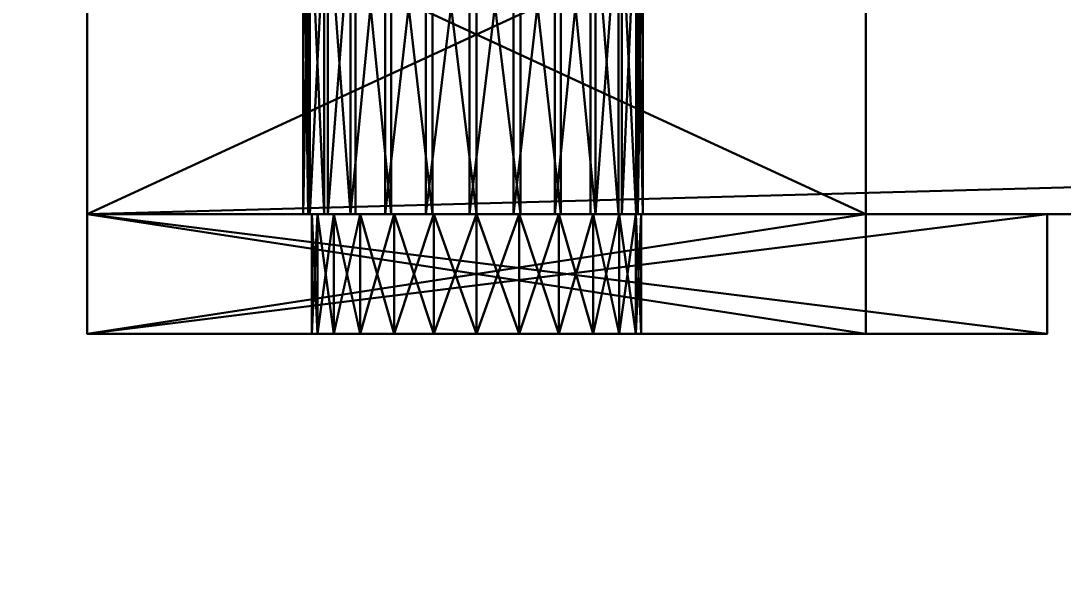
# Model space of a CAD drawing. Extents: x 0 to 301, y -46 to 159.
# Drawn here: x -0.277 to 4.073, y 80.773 to 83.056 of the extents above; entities that cross this region are included whole.
import ezdxf

# ---------------------------------------------------------------- set-up
doc = ezdxf.new("R2010")
doc.units = 0
doc.header["$MEASUREMENT"] = 0
doc.layers.get('0').update_dxf_attribs({"color": 13, "linetype": 'CONTINUOUS'})
doc.layers.get('DEFPOINTS').update_dxf_attribs({"linetype": 'CONTINUOUS'})
doc.layers.add('SCAFFOLDING', color=36, linetype='CONTINUOUS')
doc.styles.add('TAHOMA', font='Tahoma.ttf')
doc.dimstyles.new('DIMSTYLE1', dxfattribs={"dimtxt": 16.834525, "dimasz": 0.5, "dimexe": 0.5, "dimexo": 0.5, "dimgap": 0.1, "dimtad": 0, "dimtih": 1, "dimtoh": 1, "dimdec": 4, "dimzin": 0, "dimtxsty": 'TAHOMA', "dimblk": 'ARCHTICK', "dimcen": 0.09, "dimazin": 3, "dimtfac": 1, "dimtdec": 4, "dimtofl": 0, "dimtmove": 0, "dimatfit": 3, "dimtolj": 1, "dimtzin": 0})

# ---------------------------------------------------------------- blocks, each defined once
blk = doc.blocks.new('7__7__LUMBER')
at = {"layer": 'SCAFFOLDING', "color": 0}
for p, q in [((87.75, 0, 4.25), (87.75, 1.5, 4.25)), ((87.75, 0, 3.5), (87.75, 1.5, 3.5)), ((87.75, 0, 4.25), (87.75, 1.5, 4.25)), ((87.75, 0, 3.5), (87.75, 1.5, 3.5)), ((88.6812, 0, 5.8393), (88.6812, 1.5, 5.8393)), ((88.6812, 0, 5.8393), (88.6812, 1.5, 5.8393)), ((88.7015, 0, 6.0232), (88.7015, 1.5, 6.0232)), ((88.7015, 0, 6.0232), (88.7015, 1.5, 6.0232)), ((88.7091, 0, 5.6564), (88.7091, 1.5, 5.6564)), ((88.7091, 0, 5.6564), (88.7091, 1.5, 5.6564)), ((88.7687, 0, 6.1955), (88.7687, 1.5, 6.1955)), ((88.7687, 0, 6.1955), (88.7687, 1.5, 6.1955)), ((88.7834, 0, 5.487), (88.7834, 1.5, 5.487)), ((88.7834, 0, 5.487), (88.7834, 1.5, 5.487)), ((88.8783, 0, 6.3446), (88.8783, 1.5, 6.3446)), ((88.8783, 0, 6.3446), (88.8783, 1.5, 6.3446)), ((88.8991, 0, 5.3426), (88.8991, 1.5, 5.3426)), ((88.8991, 0, 5.3426), (88.8991, 1.5, 5.3426)), ((89.0227, 0, 6.4602), (89.0227, 1.5, 6.4602)), ((89.0227, 0, 6.4602), (89.0227, 1.5, 6.4602)), ((89.0481, 0, 5.233), (89.0481, 1.5, 5.233)), ((89.0481, 0, 5.233), (89.0481, 1.5, 5.233)), ((89.1921, 0, 6.5346), (89.1921, 1.5, 6.5346)), ((89.1921, 0, 6.5346), (89.1921, 1.5, 6.5346)), ((89.2205, 0, 5.1658), (89.2205, 1.5, 5.1658)), ((89.2205, 0, 5.1658), (89.2205, 1.5, 5.1658)), ((89.375, 0, 6.5625), (89.375, 1.5, 6.5625)), ((89.375, 0, 6.5625), (89.375, 1.5, 6.5625)), ((89.4044, 0, 5.1454), (89.4044, 1.5, 5.1454)), ((89.4044, 0, 5.1454), (89.4044, 1.5, 5.1454)), ((89.5589, 0, 6.5422), (89.5589, 1.5, 6.5422)), ((89.5589, 0, 6.5422), (89.5589, 1.5, 6.5422)), ((89.5873, 0, 5.1734), (89.5873, 1.5, 5.1734)), ((89.5873, 0, 5.1734), (89.5873, 1.5, 5.1734)), ((89.7312, 0, 6.4749), (89.7312, 1.5, 6.4749)), ((89.7312, 0, 6.4749), (89.7312, 1.5, 6.4749)), ((89.7567, 0, 5.2477), (89.7567, 1.5, 5.2477)), ((89.7567, 0, 5.2477), (89.7567, 1.5, 5.2477)), ((89.8803, 0, 6.3654), (89.8803, 1.5, 6.3654)), ((89.8803, 0, 6.3654), (89.8803, 1.5, 6.3654)), ((89.9011, 0, 5.3633), (89.9011, 1.5, 5.3633)), ((89.9011, 0, 5.3633), (89.9011, 1.5, 5.3633)), ((89.996, 0, 6.221), (89.996, 1.5, 6.221)), ((89.996, 0, 6.221), (89.996, 1.5, 6.221)), ((90.0106, 0, 5.5124), (90.0106, 1.5, 5.5124)), ((90.0106, 0, 5.5124), (90.0106, 1.5, 5.5124)), ((90.0703, 0, 6.0515), (90.0703, 1.5, 6.0515)), ((90.0703, 0, 6.0515), (90.0703, 1.5, 6.0515)), ((90.0779, 0, 5.6848), (90.0779, 1.5, 5.6848)), ((90.0779, 0, 5.6848), (90.0779, 1.5, 5.6848)), ((90.0982, 0, 5.8687), (90.0982, 1.5, 5.8687)), ((90.0982, 0, 5.8687), (90.0982, 1.5, 5.8687)), ((91, 1.5, 7.5), (91, 0, 7.5)), ((91, 0, 3.5), (91, 1.5, 3.5)), ((91, 1.5), (91, 0)), ((91, 1.5), (91, 0)), ((91, 0, 4.25), (91, 1.5, 4.25)), ((91, 0, 3.5), (91, 1.5, 3.5)), ((91, 0, 4.25), (91, 1.5, 4.25)), ((91, 1.5, 7.5), (91, 0, 7.5)), ((91, 0, 7.5), (36, 0, 7.5)), ((91, 0), (36, 0)), ((91, 0, 7.5), (36, 0, 7.5)), ((91, 0), (36, 0)), ((87.75, 0, 4.25), (91, 0, 4.25)), ((87.75, 0, 3.5), (87.75, 0, 4.25)), ((91, 0, 3.5), (87.75, 0, 3.5)), ((91, 0, 3.5), (87.75, 0, 3.5)), ((87.75, 0, 3.5), (87.75, 0, 4.25)), ((87.75, 0, 4.25), (91, 0, 4.25)), ((91, 0), (91, 0, 3.5)), ((91, 0, 4.25), (91, 0, 7.5)), ((91, 0), (91, 0, 3.5)), ((91, 0, 4.25), (91, 0, 7.5))]:
    blk.add_line(p, q, dxfattribs=at)
at = {"layer": 'SCAFFOLDING', "color": 0, "extrusion": (0, -1, 0)}
blk.add_circle((89.3897, 5.854), 0.7087, dxfattribs=at)
blk.add_circle((89.3897, 5.854), 0.7087, dxfattribs=at)
blk.add_circle((89.3897, 5.854), 0.7087, dxfattribs=at)
blk.add_circle((89.3897, 5.854), 0.7087, dxfattribs=at)
blk.add_circle((89.3897, 5.854), 0.7087, dxfattribs=at)
blk.add_circle((89.3897, 5.854), 0.7087, dxfattribs=at)
blk.add_circle((89.3897, 5.854), 0.7087, dxfattribs=at)
blk.add_circle((89.3897, 5.854), 0.7087, dxfattribs=at)
blk.add_circle((89.3897, 5.854), 0.7087, dxfattribs=at)
blk.add_circle((89.3897, 5.854), 0.7087, dxfattribs=at)
blk.add_circle((89.3897, 5.854), 0.7087, dxfattribs=at)
blk.add_circle((89.3897, 5.854), 0.7087, dxfattribs=at)
blk.add_circle((89.3897, 5.854), 0.7087, dxfattribs=at)
blk.add_circle((89.3897, 5.854), 0.7087, dxfattribs=at)
blk.add_circle((89.3897, 5.854), 0.7087, dxfattribs=at)
blk.add_circle((89.3897, 5.854), 0.7087, dxfattribs=at)
blk.add_circle((89.3897, 5.854), 0.7087, dxfattribs=at)
blk.add_circle((89.3897, 5.854), 0.7087, dxfattribs=at)
blk.add_circle((89.3897, 5.854), 0.7087, dxfattribs=at)
blk.add_circle((89.3897, 5.854), 0.7087, dxfattribs=at)
blk.add_circle((89.3897, 5.854), 0.7087, dxfattribs=at)
blk.add_circle((89.3897, 5.854), 0.7087, dxfattribs=at)
blk.add_circle((89.3897, 5.854), 0.7087, dxfattribs=at)
blk.add_circle((89.3897, 5.854), 0.7087, dxfattribs=at)
blk.add_circle((89.3897, 5.854), 0.7087, dxfattribs=at)
at = {"layer": 'SCAFFOLDING', "color": 0}
mesh = blk.add_polyface(dxfattribs=at)
corners = [(91, 0, 7.5), (36, 1.5, 7.5), (36, 0, 7.5), (91, 1.5, 7.5)]
mesh.append_faces([[corners[k] for k in face] for face in [(0, 1, 2), (1, 0, 3)]], dxfattribs={"vtx0": -1, "color": 0})
mesh = blk.add_polyface(dxfattribs=at)
corners = [(91, 1.5), (36, 0), (36, 1.5), (91, 0)]
mesh.append_faces([[corners[k] for k in face] for face in [(0, 1, 2), (1, 0, 3)]], dxfattribs={"vtx0": -1, "color": 0})
mesh = blk.add_polyface(dxfattribs=at)
corners = [(91, 1.5, 4.25), (87.75, 0, 4.25), (87.75, 1.5, 4.25), (91, 0, 4.25)]
mesh.append_faces([[corners[k] for k in face] for face in [(0, 1, 2), (1, 0, 3)]], dxfattribs={"vtx0": -1, "color": 0})
mesh = blk.add_polyface(dxfattribs=at)
corners = [(87.75, 1.5, 3.5), (87.75, 0, 4.25), (87.75, 0, 3.5), (87.75, 1.5, 4.25)]
mesh.append_faces([[corners[k] for k in face] for face in [(0, 1, 2), (1, 0, 3)]], dxfattribs={"vtx0": -1, "color": 0})
mesh = blk.add_polyface(dxfattribs=at)
corners = [(91, 0, 3.5), (87.75, 1.5, 3.5), (87.75, 0, 3.5), (91, 1.5, 3.5)]
mesh.append_faces([[corners[k] for k in face] for face in [(0, 1, 2), (1, 0, 3)]], dxfattribs={"vtx0": -1, "color": 0})
mesh = blk.add_polyface(dxfattribs=at)
corners = [(88.7091, 1.5, 5.6564), (88.6812, 0, 5.8393), (88.7091, 0, 5.6564), (88.6812, 1.5, 5.8393)]
mesh.append_faces([[corners[k] for k in face] for face in [(0, 1, 2), (1, 0, 3)]], dxfattribs={"vtx0": -1, "color": 0})
mesh = blk.add_polyface(dxfattribs=at)
corners = [(88.6812, 1.5, 5.8393), (88.7015, 0, 6.0232), (88.6812, 0, 5.8393), (88.7015, 1.5, 6.0232)]
mesh.append_faces([[corners[k] for k in face] for face in [(0, 1, 2), (1, 0, 3)]], dxfattribs={"vtx0": -1, "color": 0})
mesh = blk.add_polyface(dxfattribs=at)
corners = [(88.7015, 1.5, 6.0232), (88.7687, 0, 6.1955), (88.7015, 0, 6.0232), (88.7687, 1.5, 6.1955)]
mesh.append_faces([[corners[k] for k in face] for face in [(0, 1, 2), (1, 0, 3)]], dxfattribs={"vtx0": -1, "color": 0})
mesh = blk.add_polyface(dxfattribs=at)
corners = [(88.7834, 1.5, 5.487), (88.7091, 0, 5.6564), (88.7834, 0, 5.487), (88.7091, 1.5, 5.6564)]
mesh.append_faces([[corners[k] for k in face] for face in [(0, 1, 2), (1, 0, 3)]], dxfattribs={"vtx0": -1, "color": 0})
mesh = blk.add_polyface(dxfattribs=at)
corners = [(88.7687, 1.5, 6.1955), (88.8783, 0, 6.3446), (88.7687, 0, 6.1955), (88.8783, 1.5, 6.3446)]
mesh.append_faces([[corners[k] for k in face] for face in [(0, 1, 2), (1, 0, 3)]], dxfattribs={"vtx0": -1, "color": 0})
mesh = blk.add_polyface(dxfattribs=at)
corners = [(88.8991, 1.5, 5.3426), (88.7834, 0, 5.487), (88.8991, 0, 5.3426), (88.7834, 1.5, 5.487)]
mesh.append_faces([[corners[k] for k in face] for face in [(0, 1, 2), (1, 0, 3)]], dxfattribs={"vtx0": -1, "color": 0})
mesh = blk.add_polyface(dxfattribs=at)
corners = [(89.0227, 1.5, 6.4602), (88.8783, 0, 6.3446), (88.8783, 1.5, 6.3446), (89.0227, 0, 6.4602)]
mesh.append_faces([[corners[k] for k in face] for face in [(0, 1, 2), (1, 0, 3)]], dxfattribs={"vtx0": -1, "color": 0})
mesh = blk.add_polyface(dxfattribs=at)
corners = [(89.0481, 0, 5.233), (88.8991, 1.5, 5.3426), (88.8991, 0, 5.3426), (89.0481, 1.5, 5.233)]
mesh.append_faces([[corners[k] for k in face] for face in [(0, 1, 2), (1, 0, 3)]], dxfattribs={"vtx0": -1, "color": 0})
mesh = blk.add_polyface(dxfattribs=at)
corners = [(89.1921, 1.5, 6.5346), (89.0227, 0, 6.4602), (89.0227, 1.5, 6.4602), (89.1921, 0, 6.5346)]
mesh.append_faces([[corners[k] for k in face] for face in [(0, 1, 2), (1, 0, 3)]], dxfattribs={"vtx0": -1, "color": 0})
mesh = blk.add_polyface(dxfattribs=at)
corners = [(89.2205, 0, 5.1658), (89.0481, 1.5, 5.233), (89.0481, 0, 5.233), (89.2205, 1.5, 5.1658)]
mesh.append_faces([[corners[k] for k in face] for face in [(0, 1, 2), (1, 0, 3)]], dxfattribs={"vtx0": -1, "color": 0})
mesh = blk.add_polyface(dxfattribs=at)
corners = [(89.375, 1.5, 6.5625), (89.1921, 0, 6.5346), (89.1921, 1.5, 6.5346), (89.375, 0, 6.5625)]
mesh.append_faces([[corners[k] for k in face] for face in [(0, 1, 2), (1, 0, 3)]], dxfattribs={"vtx0": -1, "color": 0})
mesh = blk.add_polyface(dxfattribs=at)
corners = [(89.4044, 0, 5.1454), (89.2205, 1.5, 5.1658), (89.2205, 0, 5.1658), (89.4044, 1.5, 5.1454)]
mesh.append_faces([[corners[k] for k in face] for face in [(0, 1, 2), (1, 0, 3)]], dxfattribs={"vtx0": -1, "color": 0})
mesh = blk.add_polyface(dxfattribs=at)
corners = [(89.5589, 1.5, 6.5422), (89.375, 0, 6.5625), (89.375, 1.5, 6.5625), (89.5589, 0, 6.5422)]
mesh.append_faces([[corners[k] for k in face] for face in [(0, 1, 2), (1, 0, 3)]], dxfattribs={"vtx0": -1, "color": 0})
mesh = blk.add_polyface(dxfattribs=at)
corners = [(89.5873, 0, 5.1734), (89.4044, 1.5, 5.1454), (89.4044, 0, 5.1454), (89.5873, 1.5, 5.1734)]
mesh.append_faces([[corners[k] for k in face] for face in [(0, 1, 2), (1, 0, 3)]], dxfattribs={"vtx0": -1, "color": 0})
mesh = blk.add_polyface(dxfattribs=at)
corners = [(89.7312, 1.5, 6.4749), (89.5589, 0, 6.5422), (89.5589, 1.5, 6.5422), (89.7312, 0, 6.4749)]
mesh.append_faces([[corners[k] for k in face] for face in [(0, 1, 2), (1, 0, 3)]], dxfattribs={"vtx0": -1, "color": 0})
mesh = blk.add_polyface(dxfattribs=at)
corners = [(89.7567, 0, 5.2477), (89.5873, 1.5, 5.1734), (89.5873, 0, 5.1734), (89.7567, 1.5, 5.2477)]
mesh.append_faces([[corners[k] for k in face] for face in [(0, 1, 2), (1, 0, 3)]], dxfattribs={"vtx0": -1, "color": 0})
mesh = blk.add_polyface(dxfattribs=at)
corners = [(89.8803, 1.5, 6.3654), (89.7312, 0, 6.4749), (89.7312, 1.5, 6.4749), (89.8803, 0, 6.3654)]
mesh.append_faces([[corners[k] for k in face] for face in [(0, 1, 2), (1, 0, 3)]], dxfattribs={"vtx0": -1, "color": 0})
mesh = blk.add_polyface(dxfattribs=at)
corners = [(89.9011, 0, 5.3633), (89.7567, 1.5, 5.2477), (89.7567, 0, 5.2477), (89.9011, 1.5, 5.3633)]
mesh.append_faces([[corners[k] for k in face] for face in [(0, 1, 2), (1, 0, 3)]], dxfattribs={"vtx0": -1, "color": 0})
mesh = blk.add_polyface(dxfattribs=at)
corners = [(89.8803, 1.5, 6.3654), (89.996, 0, 6.221), (89.8803, 0, 6.3654), (89.996, 1.5, 6.221)]
mesh.append_faces([[corners[k] for k in face] for face in [(0, 1, 2), (1, 0, 3)]], dxfattribs={"vtx0": -1, "color": 0})
mesh = blk.add_polyface(dxfattribs=at)
corners = [(90.0106, 1.5, 5.5124), (89.9011, 0, 5.3633), (90.0106, 0, 5.5124), (89.9011, 1.5, 5.3633)]
mesh.append_faces([[corners[k] for k in face] for face in [(0, 1, 2), (1, 0, 3)]], dxfattribs={"vtx0": -1, "color": 0})
mesh = blk.add_polyface(dxfattribs=at)
corners = [(89.996, 1.5, 6.221), (90.0703, 0, 6.0515), (89.996, 0, 6.221), (90.0703, 1.5, 6.0515)]
mesh.append_faces([[corners[k] for k in face] for face in [(0, 1, 2), (1, 0, 3)]], dxfattribs={"vtx0": -1, "color": 0})
mesh = blk.add_polyface(dxfattribs=at)
corners = [(90.0779, 1.5, 5.6848), (90.0106, 0, 5.5124), (90.0779, 0, 5.6848), (90.0106, 1.5, 5.5124)]
mesh.append_faces([[corners[k] for k in face] for face in [(0, 1, 2), (1, 0, 3)]], dxfattribs={"vtx0": -1, "color": 0})
mesh = blk.add_polyface(dxfattribs=at)
corners = [(90.0703, 1.5, 6.0515), (90.0982, 0, 5.8687), (90.0703, 0, 6.0515), (90.0982, 1.5, 5.8687)]
mesh.append_faces([[corners[k] for k in face] for face in [(0, 1, 2), (1, 0, 3)]], dxfattribs={"vtx0": -1, "color": 0})
mesh = blk.add_polyface(dxfattribs=at)
corners = [(90.0982, 1.5, 5.8687), (90.0779, 0, 5.6848), (90.0982, 0, 5.8687), (90.0779, 1.5, 5.6848)]
mesh.append_faces([[corners[k] for k in face] for face in [(0, 1, 2), (1, 0, 3)]], dxfattribs={"vtx0": -1, "color": 0})
mesh = blk.add_polyface(dxfattribs=at)
corners = [(91, 1.5), (91, 0, 3.5), (91, 0), (91, 1.5, 3.5)]
mesh.append_faces([[corners[k] for k in face] for face in [(0, 1, 2), (1, 0, 3)]], dxfattribs={"vtx0": -1, "color": 0})
mesh = blk.add_polyface(dxfattribs=at)
corners = [(91, 1.5, 4.25), (91, 0, 7.5), (91, 0, 4.25), (91, 1.5, 7.5)]
mesh.append_faces([[corners[k] for k in face] for face in [(0, 1, 2), (1, 0, 3)]], dxfattribs={"vtx0": -1, "color": 0})
mesh = blk.add_polyface(dxfattribs=at)
corners = [(91, 0, 4.25), (89.7567, 0, 5.2477), (87.75, 0, 4.25), (89.9011, 0, 5.3633), (90.0106, 0, 5.5124), (91, 0, 7.5), (89.5873, 0, 5.1734), (89.4044, 0, 5.1454), (90.0779, 0, 5.6848), (90.0982, 0, 5.8687), (90.0703, 0, 6.0515), (89.996, 0, 6.221), (89.8803, 0, 6.3654), (89.7312, 0, 6.4749), (89.5589, 0, 6.5422), (89.375, 0, 6.5625), (91, 0, 3.5), (36, 0), (91, 0), (87.75, 0, 3.5), (36, 0, 7.5), (89.2205, 0, 5.1658), (89.0481, 0, 5.233), (88.8991, 0, 5.3426), (88.7834, 0, 5.487), (88.7091, 0, 5.6564), (88.6812, 0, 5.8393), (88.7015, 0, 6.0232), (88.7687, 0, 6.1955), (88.8783, 0, 6.3446), (89.0227, 0, 6.4602), (89.1921, 0, 6.5346)]
mesh.append_faces([[corners[k] for k in face] for face in [(16, 17, 18)]], dxfattribs={"vtx0": -1, "color": 0})
mesh.append_faces([[corners[k] for k in face] for face in [(0, 1, 2), (1, 0, 3), (3, 0, 4), (4, 5, 8), (8, 5, 9), (9, 5, 10), (10, 5, 11), (11, 5, 12), (12, 5, 13), (13, 5, 14), (14, 5, 15), (17, 19, 20), (20, 15, 5)]], dxfattribs={"vtx0": -1, "vtx1": -1, "color": 0})
mesh.append_faces([[corners[k] for k in face] for face in [(20, 2, 7)]], dxfattribs={"vtx0": -1, "vtx1": -1, "vtx2": -1, "color": 0})
mesh.append_faces([[corners[k] for k in face] for face in [(4, 0, 5), (2, 1, 6), (2, 6, 7), (17, 16, 19), (20, 19, 2), (20, 7, 21), (20, 21, 22), (20, 22, 23), (20, 23, 24), (20, 24, 25), (20, 25, 26), (20, 26, 27), (20, 27, 28), (20, 28, 29), (20, 29, 30), (20, 30, 31), (20, 31, 15)]], dxfattribs={"vtx0": -1, "vtx2": -1, "color": 0})
blk = doc.blocks.new('0_5__PLYWOOD_FILLER')
at = {"layer": 'SCAFFOLDING', "color": 0}
for p, q in [((4.0055, 0.5), (0, 0.5)), ((0, 0.5), (0, 0)), ((0, 0.5, 3.5), (0, 0, 3.5)), ((0, 0.5), (0, 0.5, 3.5)), ((0, 0.5), (0, 0)), ((0, 0.5, 7.5), (4.0055, 0.5, 7.5)), ((0, 0.5, 7.5), (0, 0, 7.5)), ((0, 0.5), (0, 0.5, 3.5)), ((3.25, 0.5, 3.5), (0, 0.5, 3.5)), ((0, 0.5, 4.25), (3.25, 0.5, 4.25)), ((0, 0.5, 4.25), (0, 0.5, 7.5)), ((0, 0.5, 7.5), (4.0055, 0.5, 7.5)), ((4.0055, 0.5), (0, 0.5)), ((0, 0.5, 4.25), (3.25, 0.5, 4.25)), ((0, 0.5, 4.25), (0, 0, 4.25)), ((3.25, 0.5, 3.5), (0, 0.5, 3.5)), ((0, 0.5, 3.5), (0, 0, 3.5)), ((0, 0.5, 4.25), (0, 0, 4.25)), ((0, 0.5, 7.5), (0, 0, 7.5)), ((0, 0.5, 4.25), (0, 0.5, 7.5)), ((0.9375, 0, 5.875), (0.9375, 0.5, 5.875)), ((0.9375, 0, 5.875), (0.9375, 0.5, 5.875)), ((0.9609, 0, 6.0529), (0.9609, 0.5, 6.0529)), ((0.9609, 0, 6.0529), (0.9609, 0.5, 6.0529)), ((0.9609, 0, 5.6971), (0.9609, 0.5, 5.6971)), ((0.9609, 0, 5.6971), (0.9609, 0.5, 5.6971)), ((1.0296, 0, 6.2187), (1.0296, 0.5, 6.2187)), ((1.0296, 0, 6.2187), (1.0296, 0.5, 6.2187)), ((1.0296, 0, 5.5312), (1.0296, 0.5, 5.5312)), ((1.0296, 0, 5.5312), (1.0296, 0.5, 5.5312)), ((1.1389, 0, 6.3611), (1.1389, 0.5, 6.3611)), ((1.1389, 0, 6.3611), (1.1389, 0.5, 6.3611)), ((1.1389, 0, 5.3889), (1.1389, 0.5, 5.3889)), ((1.1389, 0, 5.3889), (1.1389, 0.5, 5.3889)), ((1.2812, 0, 5.2796), (1.2812, 0.5, 5.2796)), ((1.2812, 0, 6.4704), (1.2812, 0.5, 6.4704)), ((1.2812, 0, 6.4704), (1.2812, 0.5, 6.4704)), ((1.2812, 0, 5.2796), (1.2812, 0.5, 5.2796)), ((1.4471, 0, 5.2109), (1.4471, 0.5, 5.2109)), ((1.4471, 0, 5.2109), (1.4471, 0.5, 5.2109)), ((1.4471, 0, 6.5391), (1.4471, 0.5, 6.5391)), ((1.4471, 0, 6.5391), (1.4471, 0.5, 6.5391)), ((1.625, 0, 5.1875), (1.625, 0.5, 5.1875)), ((1.625, 0, 5.1875), (1.625, 0.5, 5.1875)), ((1.625, 0, 6.5625), (1.625, 0.5, 6.5625)), ((1.625, 0, 6.5625), (1.625, 0.5, 6.5625)), ((1.8029, 0, 5.2109), (1.8029, 0.5, 5.2109)), ((1.8029, 0, 5.2109), (1.8029, 0.5, 5.2109)), ((1.8029, 0, 6.5391), (1.8029, 0.5, 6.5391)), ((1.8029, 0, 6.5391), (1.8029, 0.5, 6.5391)), ((1.9688, 0, 5.2796), (1.9688, 0.5, 5.2796)), ((1.9688, 0, 5.2796), (1.9688, 0.5, 5.2796)), ((1.9688, 0, 6.4704), (1.9688, 0.5, 6.4704)), ((1.9688, 0, 6.4704), (1.9688, 0.5, 6.4704)), ((2.1111, 0, 5.3889), (2.1111, 0.5, 5.3889)), ((2.1111, 0, 5.3889), (2.1111, 0.5, 5.3889)), ((2.1111, 0, 6.3611), (2.1111, 0.5, 6.3611)), ((2.1111, 0, 6.3611), (2.1111, 0.5, 6.3611)), ((2.2204, 0, 5.5312), (2.2204, 0.5, 5.5312)), ((2.2204, 0, 5.5312), (2.2204, 0.5, 5.5312)), ((2.2204, 0, 6.2188), (2.2204, 0.5, 6.2188)), ((2.2204, 0, 6.2188), (2.2204, 0.5, 6.2188)), ((2.2891, 0, 5.6971), (2.2891, 0.5, 5.6971)), ((2.2891, 0, 5.6971), (2.2891, 0.5, 5.6971)), ((2.2891, 0, 6.0529), (2.2891, 0.5, 6.0529)), ((2.2891, 0, 6.0529), (2.2891, 0.5, 6.0529)), ((2.3125, 0, 5.875), (2.3125, 0.5, 5.875)), ((2.3125, 0, 5.875), (2.3125, 0.5, 5.875)), ((3.25, 0.5, 4.25), (3.25, 0.5, 3.5)), ((3.25, 0.5, 4.25), (3.25, 0, 4.25)), ((3.25, 0.5, 4.25), (3.25, 0.5, 3.5)), ((3.25, 0.5, 3.5), (3.25, 0, 3.5)), ((3.25, 0.5, 4.25), (3.25, 0, 4.25)), ((3.25, 0.5, 3.5), (3.25, 0, 3.5)), ((4.0055, 0.5, 7.5), (4.0055, 0.5)), ((4.0055, 0.5, 7.5), (4.0055, 0, 7.5)), ((4.0055, 0.5), (4.0055, 0)), ((4.0055, 0.5), (4.0055, 0)), ((4.0055, 0.5, 7.5), (4.0055, 0, 7.5)), ((4.0055, 0.5, 7.5), (4.0055, 0.5)), ((4.0055, 0), (0, 0)), ((0, 0, 4.25), (3.25, 0, 4.25)), ((3.25, 0, 3.5), (0, 0, 3.5)), ((0, 0), (0, 0, 3.5)), ((4.0055, 0), (0, 0)), ((0, 0, 7.5), (4.0055, 0, 7.5)), ((0, 0, 4.25), (0, 0, 7.5)), ((0, 0), (0, 0, 3.5)), ((0, 0, 7.5), (4.0055, 0, 7.5)), ((0, 0, 4.25), (3.25, 0, 4.25)), ((3.25, 0, 3.5), (0, 0, 3.5)), ((0, 0, 4.25), (0, 0, 7.5)), ((3.25, 0, 4.25), (3.25, 0, 3.5)), ((3.25, 0, 4.25), (3.25, 0, 3.5)), ((4.0055, 0, 7.5), (4.0055, 0)), ((4.0055, 0, 7.5), (4.0055, 0))]:
    blk.add_line(p, q, dxfattribs=at)
at = {"layer": 'SCAFFOLDING', "color": 0, "extrusion": (0, 1, 0)}
for centre in [(-1.625, 5.875, 0.5), (-1.625, 5.875, 0.5), (-1.625, 5.875, 0.5), (-1.625, 5.875, 0.5), (-1.625, 5.875, 0.5), (-1.625, 5.875, 0.5), (-1.625, 5.875, 0.5), (-1.625, 5.875, 0.5), (-1.625, 5.875, 0.5), (-1.625, 5.875, 0.5), (-1.625, 5.875, 0.5), (-1.625, 5.875, 0.5), (-1.625, 5.875, 0.5), (-1.625, 5.875, 0.5), (-1.625, 5.875, 0.5), (-1.625, 5.875, 0.5), (-1.625, 5.875, 0.5), (-1.625, 5.875, 0.5), (-1.625, 5.875, 0.5), (-1.625, 5.875, 0.5), (-1.625, 5.875, 0.5), (-1.625, 5.875, 0.5), (-1.625, 5.875, 0.5), (-1.625, 5.875, 0.5), (-1.625, 5.875, 0.5), (-1.625, 5.875), (-1.625, 5.875), (-1.625, 5.875), (-1.625, 5.875), (-1.625, 5.875), (-1.625, 5.875), (-1.625, 5.875), (-1.625, 5.875), (-1.625, 5.875), (-1.625, 5.875), (-1.625, 5.875), (-1.625, 5.875), (-1.625, 5.875), (-1.625, 5.875), (-1.625, 5.875), (-1.625, 5.875), (-1.625, 5.875), (-1.625, 5.875), (-1.625, 5.875), (-1.625, 5.875), (-1.625, 5.875), (-1.625, 5.875), (-1.625, 5.875), (-1.625, 5.875), (-1.625, 5.875)]:
    blk.add_circle(centre, 0.6875, dxfattribs=at)
at = {"layer": 'SCAFFOLDING', "color": 0}
mesh = blk.add_polyface(dxfattribs=at)
corners = [(4.0055, 0.5), (0, 0), (0, 0.5), (4.0055, 0)]
mesh.append_faces([[corners[k] for k in face] for face in [(0, 1, 2), (1, 0, 3)]], dxfattribs={"vtx0": -1, "color": 0})
mesh = blk.add_polyface(dxfattribs=at)
corners = [(0, 0.5, 3.5), (0, 0), (0, 0, 3.5), (0, 0.5)]
mesh.append_faces([[corners[k] for k in face] for face in [(0, 1, 2), (1, 0, 3)]], dxfattribs={"vtx0": -1, "color": 0})
mesh = blk.add_polyface(dxfattribs=at)
corners = [(4.0055, 0, 7.5), (0, 0.5, 7.5), (0, 0, 7.5), (4.0055, 0.5, 7.5)]
mesh.append_faces([[corners[k] for k in face] for face in [(0, 1, 2), (1, 0, 3)]], dxfattribs={"vtx0": -1, "color": 0})
mesh = blk.add_polyface(dxfattribs=at)
corners = [(0, 0.5, 4.25), (1.2812, 0.5, 5.2796), (3.25, 0.5, 4.25), (1.1389, 0.5, 5.3889), (1.0296, 0.5, 5.5312), (0, 0.5, 7.5), (1.4471, 0.5, 5.2109), (1.625, 0.5, 5.1875), (0.9609, 0.5, 5.6971), (0.9375, 0.5, 5.875), (0.9609, 0.5, 6.0529), (1.0296, 0.5, 6.2187), (1.1389, 0.5, 6.3611), (1.2812, 0.5, 6.4704), (1.4471, 0.5, 6.5391), (1.625, 0.5, 6.5625), (0, 0.5, 3.5), (4.0055, 0.5), (0, 0.5), (3.25, 0.5, 3.5), (4.0055, 0.5, 7.5), (2.1111, 0.5, 5.3889), (1.9688, 0.5, 5.2796), (1.8029, 0.5, 5.2109), (2.2204, 0.5, 5.5312), (2.2891, 0.5, 5.6971), (2.3125, 0.5, 5.875), (2.2891, 0.5, 6.0529), (2.2204, 0.5, 6.2188), (2.1111, 0.5, 6.3611), (1.9688, 0.5, 6.4704), (1.8029, 0.5, 6.5391)]
mesh.append_faces([[corners[k] for k in face] for face in [(16, 17, 18)]], dxfattribs={"vtx0": -1, "color": 0})
mesh.append_faces([[corners[k] for k in face] for face in [(0, 1, 2), (1, 0, 3), (3, 0, 4), (4, 5, 8), (8, 5, 9), (9, 5, 10), (10, 5, 11), (11, 5, 12), (12, 5, 13), (13, 5, 14), (14, 5, 15), (17, 19, 20), (21, 2, 22), (22, 2, 23), (23, 2, 7), (20, 15, 5)]], dxfattribs={"vtx0": -1, "vtx1": -1, "color": 0})
mesh.append_faces([[corners[k] for k in face] for face in [(20, 2, 21)]], dxfattribs={"vtx0": -1, "vtx1": -1, "vtx2": -1, "color": 0})
mesh.append_faces([[corners[k] for k in face] for face in [(4, 0, 5), (2, 1, 6), (2, 6, 7), (17, 16, 19), (20, 19, 2), (20, 21, 24), (20, 24, 25), (20, 25, 26), (20, 26, 27), (20, 27, 28), (20, 28, 29), (20, 29, 30), (20, 30, 31), (20, 31, 15)]], dxfattribs={"vtx0": -1, "vtx2": -1, "color": 0})
mesh = blk.add_polyface(dxfattribs=at)
corners = [(3.25, 0.5, 4.25), (0, 0, 4.25), (0, 0.5, 4.25), (3.25, 0, 4.25)]
mesh.append_faces([[corners[k] for k in face] for face in [(0, 1, 2), (1, 0, 3)]], dxfattribs={"vtx0": -1, "color": 0})
mesh = blk.add_polyface(dxfattribs=at)
corners = [(3.25, 0, 3.5), (0, 0.5, 3.5), (0, 0, 3.5), (3.25, 0.5, 3.5)]
mesh.append_faces([[corners[k] for k in face] for face in [(0, 1, 2), (1, 0, 3)]], dxfattribs={"vtx0": -1, "color": 0})
mesh = blk.add_polyface(dxfattribs=at)
corners = [(0, 0.5, 7.5), (0, 0, 4.25), (0, 0, 7.5), (0, 0.5, 4.25)]
mesh.append_faces([[corners[k] for k in face] for face in [(0, 1, 2), (1, 0, 3)]], dxfattribs={"vtx0": -1, "color": 0})
mesh = blk.add_polyface(dxfattribs=at)
corners = [(0.9375, 0.5, 5.875), (0.9609, 0, 6.0529), (0.9375, 0, 5.875), (0.9609, 0.5, 6.0529)]
mesh.append_faces([[corners[k] for k in face] for face in [(0, 1, 2), (1, 0, 3)]], dxfattribs={"vtx0": -1, "color": 0})
mesh = blk.add_polyface(dxfattribs=at)
corners = [(0.9609, 0.5, 5.6971), (0.9375, 0, 5.875), (0.9609, 0, 5.6971), (0.9375, 0.5, 5.875)]
mesh.append_faces([[corners[k] for k in face] for face in [(0, 1, 2), (1, 0, 3)]], dxfattribs={"vtx0": -1, "color": 0})
mesh = blk.add_polyface(dxfattribs=at)
corners = [(0.9609, 0.5, 6.0529), (1.0296, 0, 6.2187), (0.9609, 0, 6.0529), (1.0296, 0.5, 6.2187)]
mesh.append_faces([[corners[k] for k in face] for face in [(0, 1, 2), (1, 0, 3)]], dxfattribs={"vtx0": -1, "color": 0})
mesh = blk.add_polyface(dxfattribs=at)
corners = [(1.0296, 0.5, 5.5312), (0.9609, 0, 5.6971), (1.0296, 0, 5.5312), (0.9609, 0.5, 5.6971)]
mesh.append_faces([[corners[k] for k in face] for face in [(0, 1, 2), (1, 0, 3)]], dxfattribs={"vtx0": -1, "color": 0})
mesh = blk.add_polyface(dxfattribs=at)
corners = [(1.0296, 0.5, 6.2187), (1.1389, 0, 6.3611), (1.0296, 0, 6.2187), (1.1389, 0.5, 6.3611)]
mesh.append_faces([[corners[k] for k in face] for face in [(0, 1, 2), (1, 0, 3)]], dxfattribs={"vtx0": -1, "color": 0})
mesh = blk.add_polyface(dxfattribs=at)
corners = [(1.1389, 0.5, 5.3889), (1.0296, 0, 5.5312), (1.1389, 0, 5.3889), (1.0296, 0.5, 5.5312)]
mesh.append_faces([[corners[k] for k in face] for face in [(0, 1, 2), (1, 0, 3)]], dxfattribs={"vtx0": -1, "color": 0})
mesh = blk.add_polyface(dxfattribs=at)
corners = [(1.2812, 0.5, 6.4704), (1.1389, 0, 6.3611), (1.1389, 0.5, 6.3611), (1.2812, 0, 6.4704)]
mesh.append_faces([[corners[k] for k in face] for face in [(0, 1, 2), (1, 0, 3)]], dxfattribs={"vtx0": -1, "color": 0})
mesh = blk.add_polyface(dxfattribs=at)
corners = [(1.2812, 0, 5.2796), (1.1389, 0.5, 5.3889), (1.1389, 0, 5.3889), (1.2812, 0.5, 5.2796)]
mesh.append_faces([[corners[k] for k in face] for face in [(0, 1, 2), (1, 0, 3)]], dxfattribs={"vtx0": -1, "color": 0})
mesh = blk.add_polyface(dxfattribs=at)
corners = [(1.4471, 0, 5.2109), (1.2812, 0.5, 5.2796), (1.2812, 0, 5.2796), (1.4471, 0.5, 5.2109)]
mesh.append_faces([[corners[k] for k in face] for face in [(0, 1, 2), (1, 0, 3)]], dxfattribs={"vtx0": -1, "color": 0})
mesh = blk.add_polyface(dxfattribs=at)
corners = [(1.4471, 0.5, 6.5391), (1.2812, 0, 6.4704), (1.2812, 0.5, 6.4704), (1.4471, 0, 6.5391)]
mesh.append_faces([[corners[k] for k in face] for face in [(0, 1, 2), (1, 0, 3)]], dxfattribs={"vtx0": -1, "color": 0})
mesh = blk.add_polyface(dxfattribs=at)
corners = [(1.625, 0, 5.1875), (1.4471, 0.5, 5.2109), (1.4471, 0, 5.2109), (1.625, 0.5, 5.1875)]
mesh.append_faces([[corners[k] for k in face] for face in [(0, 1, 2), (1, 0, 3)]], dxfattribs={"vtx0": -1, "color": 0})
mesh = blk.add_polyface(dxfattribs=at)
corners = [(1.625, 0.5, 6.5625), (1.4471, 0, 6.5391), (1.4471, 0.5, 6.5391), (1.625, 0, 6.5625)]
mesh.append_faces([[corners[k] for k in face] for face in [(0, 1, 2), (1, 0, 3)]], dxfattribs={"vtx0": -1, "color": 0})
mesh = blk.add_polyface(dxfattribs=at)
corners = [(1.8029, 0, 5.2109), (1.625, 0.5, 5.1875), (1.625, 0, 5.1875), (1.8029, 0.5, 5.2109)]
mesh.append_faces([[corners[k] for k in face] for face in [(0, 1, 2), (1, 0, 3)]], dxfattribs={"vtx0": -1, "color": 0})
mesh = blk.add_polyface(dxfattribs=at)
corners = [(1.8029, 0.5, 6.5391), (1.625, 0, 6.5625), (1.625, 0.5, 6.5625), (1.8029, 0, 6.5391)]
mesh.append_faces([[corners[k] for k in face] for face in [(0, 1, 2), (1, 0, 3)]], dxfattribs={"vtx0": -1, "color": 0})
mesh = blk.add_polyface(dxfattribs=at)
corners = [(1.9688, 0, 5.2796), (1.8029, 0.5, 5.2109), (1.8029, 0, 5.2109), (1.9688, 0.5, 5.2796)]
mesh.append_faces([[corners[k] for k in face] for face in [(0, 1, 2), (1, 0, 3)]], dxfattribs={"vtx0": -1, "color": 0})
mesh = blk.add_polyface(dxfattribs=at)
corners = [(1.9688, 0.5, 6.4704), (1.8029, 0, 6.5391), (1.8029, 0.5, 6.5391), (1.9688, 0, 6.4704)]
mesh.append_faces([[corners[k] for k in face] for face in [(0, 1, 2), (1, 0, 3)]], dxfattribs={"vtx0": -1, "color": 0})
mesh = blk.add_polyface(dxfattribs=at)
corners = [(2.1111, 0, 5.3889), (1.9688, 0.5, 5.2796), (1.9688, 0, 5.2796), (2.1111, 0.5, 5.3889)]
mesh.append_faces([[corners[k] for k in face] for face in [(0, 1, 2), (1, 0, 3)]], dxfattribs={"vtx0": -1, "color": 0})
mesh = blk.add_polyface(dxfattribs=at)
corners = [(2.1111, 0.5, 6.3611), (1.9688, 0, 6.4704), (1.9688, 0.5, 6.4704), (2.1111, 0, 6.3611)]
mesh.append_faces([[corners[k] for k in face] for face in [(0, 1, 2), (1, 0, 3)]], dxfattribs={"vtx0": -1, "color": 0})
mesh = blk.add_polyface(dxfattribs=at)
corners = [(2.2204, 0.5, 5.5312), (2.1111, 0, 5.3889), (2.2204, 0, 5.5312), (2.1111, 0.5, 5.3889)]
mesh.append_faces([[corners[k] for k in face] for face in [(0, 1, 2), (1, 0, 3)]], dxfattribs={"vtx0": -1, "color": 0})
mesh = blk.add_polyface(dxfattribs=at)
corners = [(2.1111, 0.5, 6.3611), (2.2204, 0, 6.2188), (2.1111, 0, 6.3611), (2.2204, 0.5, 6.2188)]
mesh.append_faces([[corners[k] for k in face] for face in [(0, 1, 2), (1, 0, 3)]], dxfattribs={"vtx0": -1, "color": 0})
mesh = blk.add_polyface(dxfattribs=at)
corners = [(2.2891, 0.5, 5.6971), (2.2204, 0, 5.5312), (2.2891, 0, 5.6971), (2.2204, 0.5, 5.5312)]
mesh.append_faces([[corners[k] for k in face] for face in [(0, 1, 2), (1, 0, 3)]], dxfattribs={"vtx0": -1, "color": 0})
mesh = blk.add_polyface(dxfattribs=at)
corners = [(2.2204, 0.5, 6.2188), (2.2891, 0, 6.0529), (2.2204, 0, 6.2188), (2.2891, 0.5, 6.0529)]
mesh.append_faces([[corners[k] for k in face] for face in [(0, 1, 2), (1, 0, 3)]], dxfattribs={"vtx0": -1, "color": 0})
mesh = blk.add_polyface(dxfattribs=at)
corners = [(2.3125, 0.5, 5.875), (2.2891, 0, 5.6971), (2.3125, 0, 5.875), (2.2891, 0.5, 5.6971)]
mesh.append_faces([[corners[k] for k in face] for face in [(0, 1, 2), (1, 0, 3)]], dxfattribs={"vtx0": -1, "color": 0})
mesh = blk.add_polyface(dxfattribs=at)
corners = [(2.2891, 0.5, 6.0529), (2.3125, 0, 5.875), (2.2891, 0, 6.0529), (2.3125, 0.5, 5.875)]
mesh.append_faces([[corners[k] for k in face] for face in [(0, 1, 2), (1, 0, 3)]], dxfattribs={"vtx0": -1, "color": 0})
mesh = blk.add_polyface(dxfattribs=at)
corners = [(3.25, 0.5, 4.25), (3.25, 0, 3.5), (3.25, 0, 4.25), (3.25, 0.5, 3.5)]
mesh.append_faces([[corners[k] for k in face] for face in [(0, 1, 2), (1, 0, 3)]], dxfattribs={"vtx0": -1, "color": 0})
mesh = blk.add_polyface(dxfattribs=at)
corners = [(4.0055, 0.5), (4.0055, 0, 7.5), (4.0055, 0), (4.0055, 0.5, 7.5)]
mesh.append_faces([[corners[k] for k in face] for face in [(0, 1, 2), (1, 0, 3)]], dxfattribs={"vtx0": -1, "color": 0})
mesh = blk.add_polyface(dxfattribs=at)
corners = [(4.0055, 0), (3.25, 0, 3.5), (0, 0), (4.0055, 0, 7.5), (3.25, 0, 4.25), (2.1111, 0, 5.3889), (1.9688, 0, 5.2796), (0, 0, 4.25), (1.8029, 0, 5.2109), (1.625, 0, 5.1875), (2.2204, 0, 5.5312), (2.2891, 0, 5.6971), (2.3125, 0, 5.875), (2.2891, 0, 6.0529), (2.2204, 0, 6.2188), (2.1111, 0, 6.3611), (1.9688, 0, 6.4704), (1.8029, 0, 6.5391), (1.625, 0, 6.5625), (1.0296, 0, 5.5312), (0, 0, 7.5), (1.1389, 0, 5.3889), (1.2812, 0, 5.2796), (1.4471, 0, 5.2109), (0.9609, 0, 5.6971), (0.9375, 0, 5.875), (0.9609, 0, 6.0529), (1.0296, 0, 6.2187), (1.1389, 0, 6.3611), (1.2812, 0, 6.4704), (1.4471, 0, 6.5391), (0, 0, 3.5)]
mesh.append_faces([[corners[k] for k in face] for face in [(0, 1, 2), (1, 3, 4), (4, 6, 7), (5, 3, 10), (10, 3, 11), (11, 3, 12), (12, 3, 13), (13, 3, 14), (14, 3, 15), (15, 3, 16), (16, 3, 17), (17, 3, 18), (7, 19, 20), (19, 7, 21), (21, 7, 22), (22, 7, 23), (23, 7, 9), (20, 18, 3)]], dxfattribs={"vtx0": -1, "vtx1": -1, "color": 0})
mesh.append_faces([[corners[k] for k in face] for face in [(4, 3, 5)]], dxfattribs={"vtx0": -1, "vtx1": -1, "vtx2": -1, "color": 0})
mesh.append_faces([[corners[k] for k in face] for face in [(1, 0, 3), (4, 5, 6), (7, 6, 8), (7, 8, 9), (20, 19, 24), (20, 24, 25), (20, 25, 26), (20, 26, 27), (20, 27, 28), (20, 28, 29), (20, 29, 30), (20, 30, 18)]], dxfattribs={"vtx0": -1, "vtx2": -1, "color": 0})
mesh.append_faces([[corners[k] for k in face] for face in [(31, 2, 1)]], dxfattribs={"vtx1": -1, "color": 0})
blk = doc.blocks.new('24__BEAM_A_HALF')
at = {"layer": 'SCAFFOLDING', "color": 0, "extrusion": (0, 0, -1), "zscale": -1}
blk.add_blockref('7__7__LUMBER', (-91, 0), dxfattribs=at)
at = {"layer": 'SCAFFOLDING', "color": 0}
blk.add_blockref('0_5__PLYWOOD_FILLER', (0, -0.5), dxfattribs=at)
blk = doc.blocks.new('_ARCHTICK')
at = {"color": 0, "linetype": 'BYBLOCK', "const_width": 0.15}
blk.add_lwpolyline([(-0.5, -0.5), (0.5, 0.5)], dxfattribs=at)
blk = doc.blocks.new('*D12')
at = {"layer": 'DEFPOINTS', "color": 0}
for p in [(0, 85.25), (0, 84.9826), (228, 44.875)]:
    blk.add_point(p, dxfattribs=at)
at = {"layer": 'SCAFFOLDING', "color": 0}
for p, q in [((228, 45.375), (228, 85.4826)), ((0, 84.9826), (100.689, 84.9826)), ((228, 84.9826), (127.311, 84.9826)), ((0, 84.75), (0, 84.4826))]:
    blk.add_line(p, q, dxfattribs=at)
at = {"layer": 'SCAFFOLDING', "color": 0, "xscale": 0.5, "yscale": 0.5, "zscale": 0.5, "rotation": 180}
blk.add_blockref('_ARCHTICK', (0, 84.9826), dxfattribs=at)
at = {"layer": 'SCAFFOLDING', "color": 0, "xscale": 0.5, "yscale": 0.5, "zscale": 0.5}
blk.add_blockref('_ARCHTICK', (228, 84.9826), dxfattribs=at)
at = {"layer": 'SCAFFOLDING', "color": 0, "insert": (114, 84.9826), "char_height": 16.83452, "attachment_point": 5, "style": 'TAHOMA'}
blk.add_mtext("\\A1;19'", dxfattribs=at)
blk = doc.blocks.new('*D19')
at = {"layer": 'DEFPOINTS', "color": 0}
for p in [(283, 148.1161), (0, 85.25), (283, 44.875)]:
    blk.add_point(p, dxfattribs=at)
at = {"layer": 'SCAFFOLDING', "color": 0}
for p, q in [((0, 85.75), (0, 148.6161)), ((283, 45.375), (283, 148.6161)), ((0, 148.1161), (112.3494, 148.1161)), ((283, 148.1161), (170.6506, 148.1161))]:
    blk.add_line(p, q, dxfattribs=at)
at = {"layer": 'SCAFFOLDING', "color": 0, "xscale": 0.5, "yscale": 0.5, "zscale": 0.5, "rotation": 180}
blk.add_blockref('_ARCHTICK', (0, 148.1161), dxfattribs=at)
at = {"layer": 'SCAFFOLDING', "color": 0, "xscale": 0.5, "yscale": 0.5, "zscale": 0.5}
blk.add_blockref('_ARCHTICK', (283, 148.1161), dxfattribs=at)
at = {"layer": 'SCAFFOLDING', "color": 0, "insert": (141.5, 148.1161), "char_height": 16.83452, "attachment_point": 5, "style": 'TAHOMA'}
blk.add_mtext('\\A1;23\'-7"', dxfattribs=at)

msp = doc.modelspace()

# ---------------------------------------------------------------- block references
at = {"layer": 'SCAFFOLDING', "color": 0}
msp.add_blockref('24__BEAM_A_HALF', (0, 82.25), dxfattribs=at)

# ---------------------------------------------------------------- dimensions: what is measured, and where the dimension line sits
at = {"layer": 'SCAFFOLDING', "color": 49}
for base, p1, p2, picture, middle in [((283, 148.11606, 7.5), (0, 85.25, 7.5), (283, 44.875, 7.5), '*D19', (141.5, 148.11606, 7.5)), ((0, 84.98263, 7.5), (228, 44.875, 7.5), (0, 85.25, 7.5), '*D12', (114, 84.98263, 7.5))]:
    dim = msp.add_linear_dim(base=base, p1=p1, p2=p2, dimstyle='DIMSTYLE1', dxfattribs=at)
    dim.commit()
    dim.dimension.update_dxf_attribs({"geometry": picture, "text_midpoint": middle})

doc.saveas('drawing.dxf')
